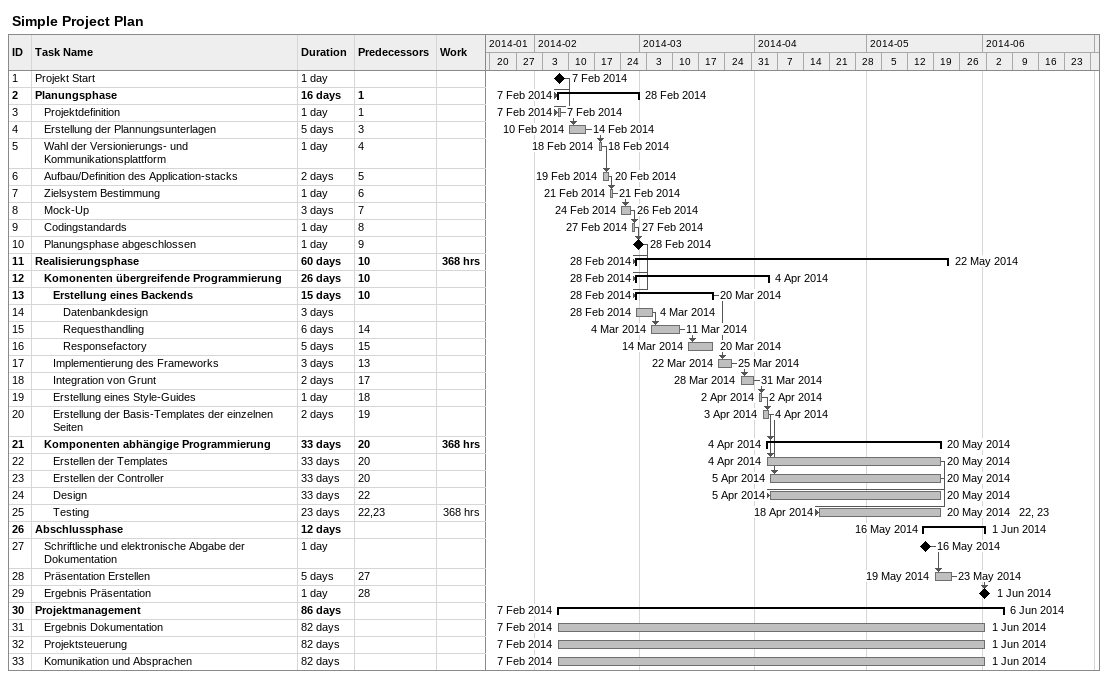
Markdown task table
Simple Project Plan

| ID | Level | Task | Duration | Start | Finish | Predecessors | Resources | Work (h) |
|---|---|---|---|---|---|---|---|---|
| 1 | 1 | Projekt Start | 1d | 2014-02-07 | 2014-02-07 |  |  |  |
| 2 | 1 | **Planungsphase** | 16d | 2014-02-07 | 2014-02-28 | 1 |  |  |
| 3 | 2 | Projektdefinition | 1d | 2014-02-07 | 2014-02-07 | 1 |  |  |
| 4 | 2 | Erstellung der Plannungsunterlagen | 5d | 2014-02-10 | 2014-02-14 | 3 |  |  |
| 5 | 2 | Wahl der Versionierungs- und Kommunikationsplattform | 1d | 2014-02-18 | 2014-02-18 | 4 |  |  |
| 6 | 2 | Aufbau/Definition des Application-stacks | 2d | 2014-02-19 | 2014-02-20 | 5 |  |  |
| 7 | 2 | Zielsystem Bestimmung | 1d | 2014-02-21 | 2014-02-21 | 6 |  |  |
| 8 | 2 | Mock-Up | 3d | 2014-02-24 | 2014-02-26 | 7 |  |  |
| 9 | 2 | Codingstandards | 1d | 2014-02-27 | 2014-02-27 | 8 |  |  |
| 10 | 2 | Planungsphase abgeschlossen | 1d | 2014-02-28 | 2014-02-28 | 9 |  |  |
| 11 | 1 | **Realisierungsphase** | 60d | 2014-02-28 | 2014-05-22 | 10 |  | 368 |
| 12 | 2 | **Komonenten übergreifende Programmierung** | 26d | 2014-02-28 | 2014-04-04 | 10 |  |  |
| 13 | 3 | **Erstellung eines Backends** | 15d | 2014-02-28 | 2014-03-20 | 10 |  |  |
| 14 | 4 | Datenbankdesign | 3d | 2014-02-28 | 2014-03-04 |  |  |  |
| 15 | 4 | Requesthandling | 6d | 2014-03-04 | 2014-03-11 | 14 |  |  |
| 16 | 4 | Responsefactory | 5d | 2014-03-14 | 2014-03-20 | 15 |  |  |
| 17 | 3 | Implementierung des Frameworks | 3d | 2014-03-22 | 2014-03-25 | 13 |  |  |
| 18 | 3 | Integration von Grunt | 2d | 2014-03-28 | 2014-03-31 | 17 |  |  |
| 19 | 3 | Erstellung eines Style-Guides | 1d | 2014-04-02 | 2014-04-02 | 18 |  |  |
| 20 | 3 | Erstellung der Basis-Templates der einzelnen Seiten | 2d | 2014-04-03 | 2014-04-04 | 19 |  |  |
| 21 | 2 | **Komponenten abhängige Programmierung** | 33d | 2014-04-04 | 2014-05-20 | 20 |  | 368 |
| 22 | 3 | Erstellen der Templates | 33d | 2014-04-04 | 2014-05-20 | 20 |  |  |
| 23 | 3 | Erstellen der Controller | 33d | 2014-04-05 | 2014-05-20 | 20 |  |  |
| 24 | 3 | Design | 33d | 2014-04-05 | 2014-05-20 | 22 |  |  |
| 25 | 3 | Testing | 23d | 2014-04-18 | 2014-05-20 | 22, 23 | 22, 23 | 368 |
| 26 | 1 | **Abschlussphase** | 12d | 2014-05-16 | 2014-06-01 |  |  |  |
| 27 | 2 | Schriftliche und elektronische Abgabe der Dokumentation | 1d | 2014-05-16 | 2014-05-16 |  |  |  |
| 28 | 2 | Präsentation Erstellen | 5d | 2014-05-19 | 2014-05-23 | 27 |  |  |
| 29 | 2 | Ergebnis Präsentation | 1d | 2014-06-01 | 2014-06-01 | 28 |  |  |
| 30 | 1 | **Projektmanagement** | 86d | 2014-02-07 | 2014-06-06 |  |  |  |
| 31 | 2 | Ergebnis Dokumentation | 82d | 2014-02-07 | 2014-06-01 |  |  |  |
| 32 | 2 | Projektsteuerung | 82d | 2014-02-07 | 2014-06-01 |  |  |  |
| 33 | 2 | Komunikation und Absprachen | 82d | 2014-02-07 | 2014-06-01 |  |  |  |
